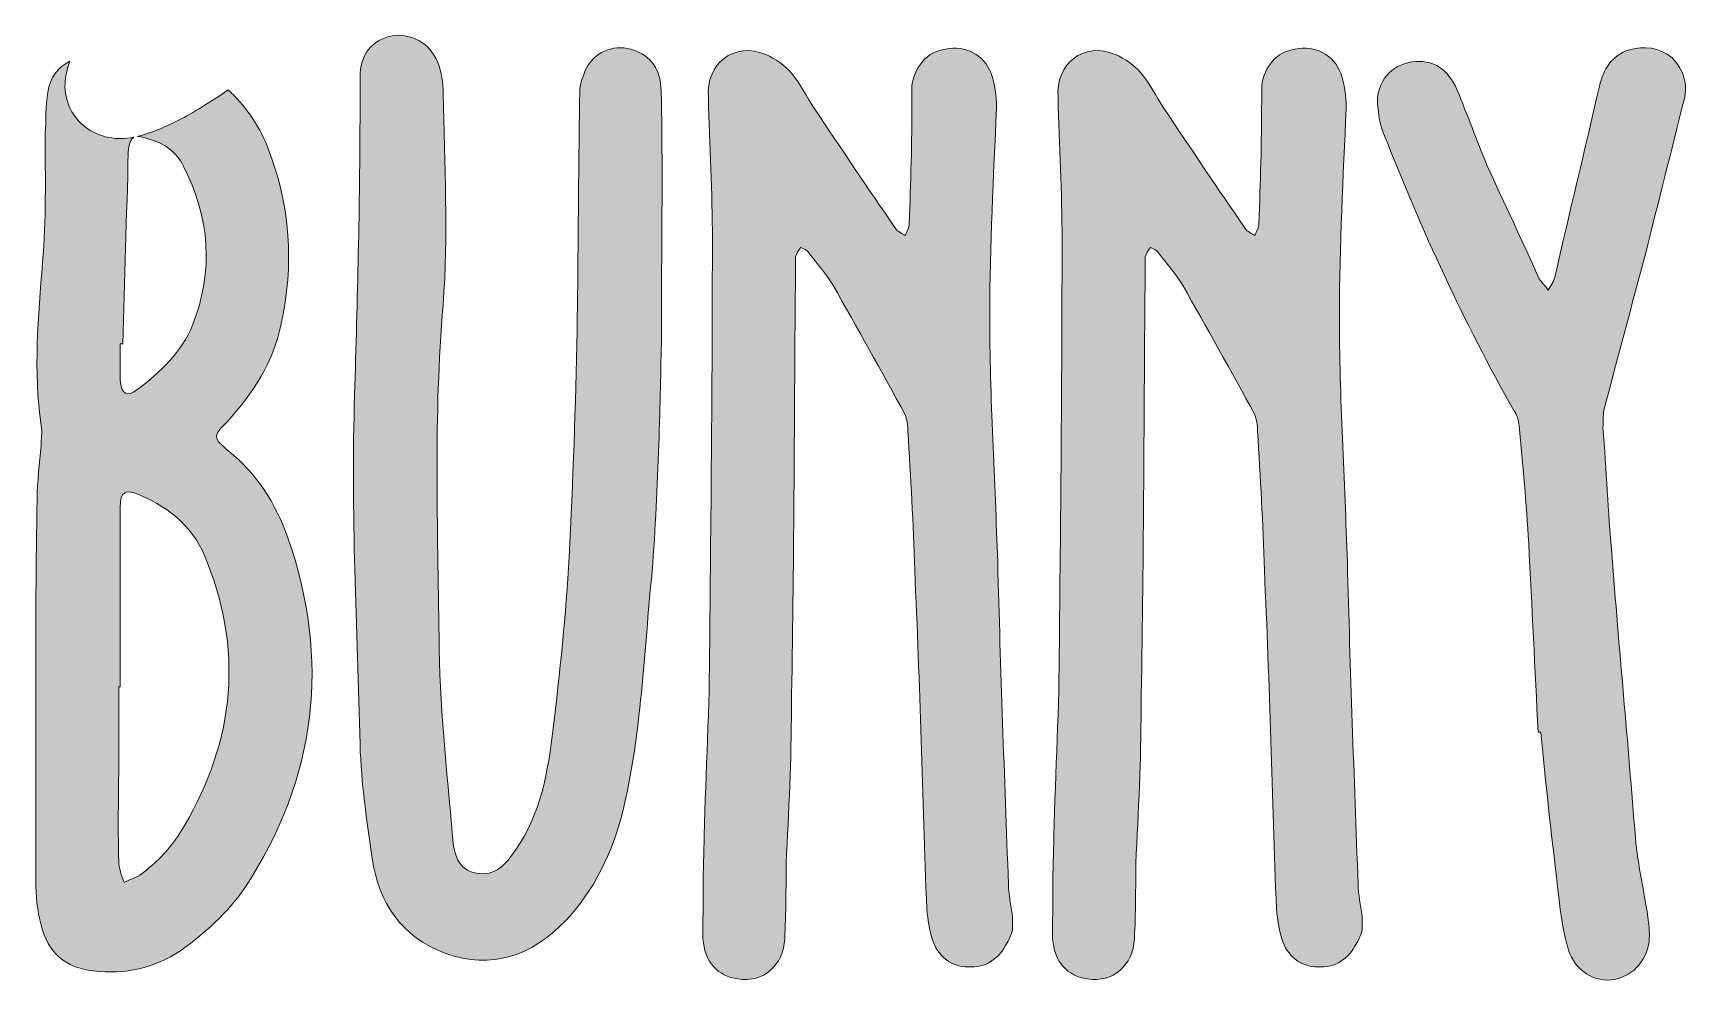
# Model space of a CAD drawing. Header units: inches. Extents: x 124 to 956, y -1052 to -28.
# Drawn here: x 124 to 944, y -808 to -337 of the extents above; entities that cross this region are included whole.
import ezdxf

# ---------------------------------------------------------------- set-up
doc = ezdxf.new("R2010")
doc.units = ezdxf.units.IN
doc.header["$MEASUREMENT"] = 0
doc.layers.add('Layer 1', color=7, linetype='Continuous')

# ---------------------------------------------------------------- blocks, each defined once
blk = doc.blocks.new('block 4')
at = {"layer": 'Layer 1', "true_color": 0x08ccdc}
h = blk.add_hatch(color=132, dxfattribs=at)
h.dxf.hatch_style = 2
edge = h.paths.add_edge_path()
edge.add_spline(control_points=[(434.64, -360.64), (432.65, -351.35), (426.01, -346.04), (416.72, -344.71), (407.42, -344.05), (399.46, -349.36), (396.8, -357.99), (395.47, -361.31), (394.81, -363.96), (394.81, -367.28), (394.14, -406.45), (394.14, -445.62), (393.48, -484.78), (392.82, -521.96), (391.49, -559.79), (389.5, -596.97), (388.17, -625.51), (384.85, -654.06), (381.53, -683.27), (378.88, -703.85), (375.56, -724.42), (362.94, -742.35), (358.3, -748.99), (352.99, -755.63), (343.69, -753.63), (334.4, -752.31), (332.41, -743.68), (331.75, -735.71), (329.09, -702.52), (325.11, -669.33), (325.11, -636.8), (324.44, -581.7), (322.45, -527.27), (327.1, -472.17), (329.75, -437.65), (327.76, -402.47), (327.1, -367.28), (327.1, -361.97), (326.43, -356.66), (324.44, -352.01), (320.46, -342.06), (311.17, -337.41), (301.87, -338.74), (291.91, -340.73), (285.94, -348.03), (285.94, -359.32), (285.94, -364.63), (285.94, -370.6), (285.94, -375.91), (285.94, -423.04), (284.61, -469.51), (283.28, -516.65), (281.29, -574.4), (284.61, -632.15), (285.94, -689.91), (286.6, -709.16), (289.26, -727.74), (291.91, -746.33), (295.23, -768.24), (306.52, -785.5), (328.43, -793.46), (351, -801.43), (370.91, -794.79), (387.51, -777.53), (402.11, -762.26), (410.74, -743.68), (416.05, -723.76), (425.35, -684.59), (426.67, -644.1), (430.66, -604.27), (433.97, -561.79), (434.64, -517.97), (435.3, -488.76), (435.3, -441.63), (435.97, -408.44), (435.3, -375.25), (435.3, -370.6), (435.3, -365.29), (434.64, -360.64)], knot_values=[0, 0, 0, 0, 1, 1, 1, 2, 2, 2, 3, 3, 3, 4, 4, 4, 5, 5, 5, 6, 6, 6, 7, 7, 7, 8, 8, 8, 9, 9, 9, 10, 10, 10, 11, 11, 11, 12, 12, 12, 13, 13, 13, 14, 14, 14, 15, 15, 15, 16, 16, 16, 17, 17, 17, 18, 18, 18, 19, 19, 19, 20, 20, 20, 21, 21, 21, 22, 22, 22, 23, 23, 23, 24, 24, 24, 25, 25, 25, 26, 26, 26, 26], degree=3, periodic=1)
h = blk.add_hatch(color=132, dxfattribs=at)
h.dxf.hatch_style = 2
edge = h.paths.add_edge_path()
edge.add_spline(control_points=[(601.91, -599.62), (600.59, -559.13), (597.93, -517.97), (597.93, -476.81), (597.93, -442.96), (599.92, -408.44), (601.25, -374.58), (601.25, -368.61), (600.59, -362.64), (598.6, -357.32), (595.28, -348.03), (585.98, -343.38), (576.03, -345.38), (566.73, -346.7), (560.76, -354.01), (559.43, -363.3), (559.43, -365.95), (559.43, -368.61), (559.43, -371.27), (559.43, -391.18), (558.77, -411.76), (558.1, -431.67), (558.1, -433.67), (556.77, -435.66), (556.11, -437.65), (554.78, -436.99), (552.13, -435.66), (551.46, -434.33), (537.52, -414.41), (524.25, -394.5), (510.97, -374.58), (506.98, -368.61), (504.33, -362.64), (499.68, -357.32), (496.36, -353.34), (491.72, -350.02), (487.07, -348.03), (471.14, -341.39), (457.2, -352.68), (458.53, -369.27), (459.19, -393.17), (460.52, -416.41), (460.52, -439.64), (460.52, -506.69), (459.85, -573.07), (459.19, -639.45), (459.19, -671.32), (457.2, -703.18), (456.53, -735.05), (455.87, -752.31), (455.87, -768.9), (455.87, -786.16), (456.53, -797.45), (463.17, -804.75), (473.13, -806.08), (485.74, -808.07), (495.7, -799.44), (496.36, -786.16), (497.03, -773.55), (497.03, -760.94), (497.03, -748.99), (498.36, -723.1), (499.68, -697.21), (499.68, -671.98), (501.01, -602.28), (501.01, -531.91), (501.68, -462.21), (501.68, -457.56), (501.68, -452.92), (501.68, -448.27), (502.34, -446.94), (503, -444.95), (504.33, -443.62), (505.66, -444.29), (507.65, -444.95), (508.31, -446.28), (512.3, -451.59), (516.94, -456.9), (520.26, -462.21), (532.21, -483.45), (544.16, -504.7), (556.11, -526.6), (556.77, -528.59), (557.44, -531.91), (557.44, -534.57), (558.77, -557.8), (560.09, -580.37), (560.76, -603.61), (563.41, -660.03), (564.74, -715.79), (566.73, -771.56), (567.39, -776.87), (568.06, -781.51), (569.39, -786.16), (572.04, -794.79), (578.68, -800.1), (587.31, -800.1), (595.94, -800.77), (602.58, -796.12), (606.56, -788.15), (607.89, -786.16), (608.55, -784.17), (609.22, -782.18), (609.22, -779.52), (609.22, -777.53), (609.22, -774.88), (608.55, -769.57), (607.22, -764.26), (607.22, -758.94), (605.23, -705.84), (603.24, -652.73), (601.91, -599.62)], knot_values=[0, 0, 0, 0, 1, 1, 1, 2, 2, 2, 3, 3, 3, 4, 4, 4, 5, 5, 5, 6, 6, 6, 7, 7, 7, 8, 8, 8, 9, 9, 9, 10, 10, 10, 11, 11, 11, 12, 12, 12, 13, 13, 13, 14, 14, 14, 15, 15, 15, 16, 16, 16, 17, 17, 17, 18, 18, 18, 19, 19, 19, 20, 20, 20, 21, 21, 21, 22, 22, 22, 23, 23, 23, 24, 24, 24, 25, 25, 25, 26, 26, 26, 27, 27, 27, 28, 28, 28, 29, 29, 29, 30, 30, 30, 31, 31, 31, 32, 32, 32, 33, 33, 33, 34, 34, 34, 35, 35, 35, 36, 36, 36, 37, 37, 37, 37], degree=3, periodic=1)
h = blk.add_hatch(color=132, dxfattribs=at)
h.dxf.hatch_style = 2
edge = h.paths.add_edge_path()
edge.add_spline(control_points=[(775.16, -599.62), (773.84, -559.13), (771.18, -517.97), (771.18, -476.81), (771.18, -442.96), (773.17, -408.44), (774.5, -374.58), (774.5, -368.61), (773.84, -362.64), (771.84, -357.32), (768.53, -348.03), (759.23, -343.38), (749.28, -345.38), (739.98, -346.7), (734.01, -354.01), (732.68, -363.3), (732.68, -365.95), (732.68, -368.61), (732.68, -371.27), (732.68, -391.18), (732.02, -411.76), (731.35, -431.67), (731.35, -433.67), (730.02, -435.66), (729.36, -437.65), (728.03, -436.99), (725.38, -435.66), (724.71, -434.33), (710.77, -414.41), (697.49, -394.5), (684.22, -374.58), (680.23, -368.61), (677.58, -362.64), (672.93, -357.32), (669.61, -353.34), (664.97, -350.02), (660.32, -348.03), (644.39, -341.39), (630.45, -352.68), (631.78, -369.27), (632.44, -393.17), (633.77, -416.41), (633.77, -439.64), (633.77, -506.69), (633.1, -573.07), (632.44, -639.45), (632.44, -671.32), (630.45, -703.18), (629.78, -735.05), (629.12, -752.31), (629.12, -768.9), (629.12, -786.16), (629.78, -797.45), (636.42, -804.75), (646.38, -806.08), (658.99, -808.07), (668.95, -799.44), (669.61, -786.16), (670.28, -773.55), (670.28, -760.94), (670.28, -748.99), (671.61, -723.1), (672.93, -697.21), (672.93, -671.98), (674.26, -602.28), (674.26, -531.91), (674.93, -462.21), (674.93, -457.56), (674.93, -452.92), (674.93, -448.27), (675.59, -446.94), (676.25, -444.95), (677.58, -443.62), (678.91, -444.29), (680.9, -444.95), (681.56, -446.28), (685.55, -451.59), (690.19, -456.9), (693.51, -462.21), (705.46, -483.45), (717.41, -504.7), (729.36, -526.6), (730.02, -528.59), (730.69, -531.91), (730.69, -534.57), (732.02, -557.8), (733.34, -580.37), (734.01, -603.61), (736.66, -660.03), (737.99, -715.79), (739.98, -771.56), (740.64, -776.87), (741.31, -781.51), (742.64, -786.16), (745.29, -794.79), (751.93, -800.1), (760.56, -800.1), (769.19, -800.77), (775.83, -796.12), (779.81, -788.15), (781.14, -786.16), (781.8, -784.17), (782.47, -782.18), (782.47, -779.52), (782.47, -777.53), (782.47, -774.88), (781.8, -769.57), (780.47, -764.26), (780.47, -758.94), (778.48, -705.84), (776.49, -652.73), (775.16, -599.62)], knot_values=[0, 0, 0, 0, 1, 1, 1, 2, 2, 2, 3, 3, 3, 4, 4, 4, 5, 5, 5, 6, 6, 6, 7, 7, 7, 8, 8, 8, 9, 9, 9, 10, 10, 10, 11, 11, 11, 12, 12, 12, 13, 13, 13, 14, 14, 14, 15, 15, 15, 16, 16, 16, 17, 17, 17, 18, 18, 18, 19, 19, 19, 20, 20, 20, 21, 21, 21, 22, 22, 22, 23, 23, 23, 24, 24, 24, 25, 25, 25, 26, 26, 26, 27, 27, 27, 28, 28, 28, 29, 29, 29, 30, 30, 30, 31, 31, 31, 32, 32, 32, 33, 33, 33, 34, 34, 34, 35, 35, 35, 36, 36, 36, 37, 37, 37, 37], degree=3, periodic=1)
h = blk.add_hatch(color=132, dxfattribs=at)
h.dxf.hatch_style = 2
edge = h.paths.add_edge_path()
edge.add_spline(control_points=[(914.98, -345.68), (905.92, -348.53), (901.9, -355.56), (899.99, -363.74), (892.9, -395.07), (885.14, -426.45), (878.04, -457.78), (877.63, -460.48), (875.83, -462.65), (874.69, -464.76), (873.18, -462.9), (871.68, -461.04), (870.17, -459.18), (861.72, -439.96), (852.68, -421.46), (844.29, -402.91), (839.16, -390.72), (834.63, -377.8), (829.5, -365.61), (825.21, -355.34), (817.39, -350.07), (806.88, -351.71), (797.02, -353.29), (789.76, -361.29), (790.08, -371.93), (790.63, -377.88), (791.12, -383.17), (793.6, -388.27), (811.95, -435.24), (832.83, -480.64), (857.55, -524.35), (859.05, -526.21), (860.02, -529.45), (860.26, -532.1), (862.04, -551.26), (863.82, -570.43), (865, -590.32), (866.55, -621.51), (868.11, -652.7), (869.67, -683.89), (869.67, -683.89), (870.33, -683.83), (870.99, -683.77), (873.5, -710.87), (876.74, -738.57), (879.91, -765.61), (880.65, -773.54), (882.11, -782.07), (884.16, -789.88), (886.47, -800.34), (895.79, -807.47), (905.71, -806.55), (915.62, -805.64), (923.54, -797.57), (924.61, -787.47), (924.96, -784.1), (924.65, -780.8), (924.41, -778.15), (922.4, -763.67), (919.13, -749.98), (917.84, -736.09), (914.15, -689.1), (909.8, -642.17), (906.11, -595.18), (904.21, -574.69), (903.64, -554.07), (901.68, -532.92), (902.09, -530.22), (901.78, -526.91), (902.2, -524.21), (909.13, -498.23), (916.05, -472.26), (922.98, -446.28), (929.3, -421.03), (935.63, -395.77), (941.95, -370.52), (943.86, -362.34), (941.93, -355.85), (936.03, -349.73), (929.53, -344.34), (922.13, -343.69), (914.98, -345.68)], knot_values=[0, 0, 0, 0, 1, 1, 1, 2, 2, 2, 3, 3, 3, 4, 4, 4, 5, 5, 5, 6, 6, 6, 7, 7, 7, 8, 8, 8, 9, 9, 9, 10, 10, 10, 11, 11, 11, 12, 12, 12, 13, 13, 13, 14, 14, 14, 15, 15, 15, 16, 16, 16, 17, 17, 17, 18, 18, 18, 19, 19, 19, 20, 20, 20, 21, 21, 21, 22, 22, 22, 23, 23, 23, 24, 24, 24, 25, 25, 25, 26, 26, 26, 27, 27, 27, 27], degree=3, periodic=1)
h = blk.add_hatch(color=132, dxfattribs=at)
h.dxf.hatch_style = 2
edge = h.paths.add_edge_path()
edge.add_spline(control_points=[(220.89, -544.53), (212.92, -537.89), (212.92, -537.22), (220.22, -529.92), (232.83, -515.98), (242.79, -500.71), (246.77, -482.13), (253.41, -452.25), (251.42, -422.38), (240.14, -393.84), (235.37, -382.25), (228.83, -372.95), (220.56, -365.55), (211.69, -371.74), (203.44, -376.81), (195.9, -380.66), (192.6, -382.31), (189.64, -383.69), (187.08, -384.78), (184.42, -385.9), (181.25, -387.02), (177.63, -388.11), (176.99, -388.3), (176.36, -388.46), (175.72, -388.61), (177.08, -388.6), (178.82, -389.04), (181.06, -389.85), (189.02, -391.84), (195, -396.49), (198.32, -403.13), (211.59, -429.02), (213.58, -454.91), (202.96, -482.13), (197.65, -495.4), (187.03, -505.36), (175.74, -513.99), (170.44, -517.97), (167.78, -516.65), (167.12, -509.34), (167.12, -503.37), (167.12, -497.39), (167.12, -491.42), (167.78, -491.42), (167.78, -491.42), (168.44, -491.42), (169.11, -459.56), (170.44, -428.35), (171.1, -396.49), (171.46, -392.22), (172.2, -389.87), (173.94, -389.01), (171.71, -389.45), (169.51, -389.69), (167.35, -389.69), (166.45, -389.69), (165.54, -389.65), (164.65, -389.58), (160.28, -389.19), (156.18, -387.9), (152.47, -385.74), (152.42, -385.71), (152.37, -385.68), (152.32, -385.65), (147.77, -382.88), (144.43, -379.23), (142.37, -374.78), (140.49, -370.7), (139.62, -366.55), (139.78, -362.45), (139.91, -359.16), (140.7, -355.5), (142.12, -351.36), (136.25, -354.4), (132.22, -359.48), (131.27, -366.62), (129.94, -373.92), (130.61, -380.56), (129.94, -387.2), (129.94, -408.44), (130.61, -430.35), (128.61, -450.93), (126.62, -478.14), (123.97, -504.7), (127.95, -531.91), (128.61, -535.23), (127.95, -538.55), (127.95, -541.87), (127.29, -550.5), (125.96, -559.13), (125.96, -568.42), (125.29, -599.62), (125.29, -631.49), (125.29, -662.69), (125.29, -694.55), (125.29, -726.42), (125.29, -757.62), (125.29, -764.92), (125.96, -772.22), (127.95, -779.52), (131.27, -792.8), (139.9, -800.77), (153.84, -802.09), (169.77, -804.08), (183.71, -800.77), (196.99, -792.14), (208.94, -783.51), (220.22, -773.55), (228.85, -760.94), (264.7, -706.5), (271.34, -648.08), (250.09, -587.01), (244.12, -570.42), (234.83, -555.81), (220.89, -544.53)], knot_values=[0, 0, 0, 0, 1, 1, 1, 2, 2, 2, 3, 3, 3, 4, 4, 4, 5, 5, 5, 6, 6, 6, 7, 7, 7, 8, 8, 8, 9, 9, 9, 10, 10, 10, 11, 11, 11, 12, 12, 12, 13, 13, 13, 14, 14, 14, 15, 15, 15, 16, 16, 16, 17, 17, 17, 18, 18, 18, 19, 19, 19, 20, 20, 20, 21, 21, 21, 22, 22, 22, 23, 23, 23, 24, 24, 24, 25, 25, 25, 26, 26, 26, 27, 27, 27, 28, 28, 28, 29, 29, 29, 30, 30, 30, 31, 31, 31, 32, 32, 32, 33, 33, 33, 34, 34, 34, 35, 35, 35, 36, 36, 36, 37, 37, 37, 38, 38, 38, 38], degree=3, periodic=1)
edge = h.paths.add_edge_path()
edge.add_spline(control_points=[(196.32, -734.38), (191.68, -741.68), (185.7, -747.66), (179.06, -752.97), (176.41, -755.63), (172.43, -756.29), (169.11, -758.28), (167.78, -754.96), (166.45, -750.98), (166.45, -747.66), (165.79, -729.73), (166.45, -711.81), (166.45, -694.55), (166.45, -683.27), (166.45, -672.65), (166.45, -661.36), (166.45, -661.36), (167.12, -661.36), (167.12, -661.36), (167.12, -631.49), (167.12, -602.28), (167.12, -572.41), (167.12, -564.44), (169.77, -563.11), (177.07, -566.43), (192.34, -573.07), (204.29, -583.03), (210.27, -599.62), (228.85, -646.76), (222.88, -691.9), (196.32, -734.38)], knot_values=[0, 0, 0, 0, 1, 1, 1, 2, 2, 2, 3, 3, 3, 4, 4, 4, 5, 5, 5, 6, 6, 6, 7, 7, 7, 8, 8, 8, 9, 9, 9, 10, 10, 10, 10], degree=3, periodic=1)
at = {"layer": 'Layer 1', "lineweight": 0}
for points, knots in [([(434.64, -360.64), (432.65, -351.35), (426.01, -346.04), (416.72, -344.71), (407.42, -344.05), (399.46, -349.36), (396.8, -357.99), (395.47, -361.31), (394.81, -363.96), (394.81, -367.28), (394.14, -406.45), (394.14, -445.62), (393.48, -484.78), (392.82, -521.96), (391.49, -559.79), (389.5, -596.97), (388.17, -625.51), (384.85, -654.06), (381.53, -683.27), (378.88, -703.85), (375.56, -724.42), (362.94, -742.35), (358.3, -748.99), (352.99, -755.63), (343.69, -753.63), (334.4, -752.31), (332.41, -743.68), (331.75, -735.71), (329.09, -702.52), (325.11, -669.33), (325.11, -636.8), (324.44, -581.7), (322.45, -527.27), (327.1, -472.17), (329.75, -437.65), (327.76, -402.47), (327.1, -367.28), (327.1, -361.97), (326.43, -356.66), (324.44, -352.01), (320.46, -342.06), (311.17, -337.41), (301.87, -338.74), (291.91, -340.73), (285.94, -348.03), (285.94, -359.32), (285.94, -364.63), (285.94, -370.6), (285.94, -375.91), (285.94, -423.04), (284.61, -469.51), (283.28, -516.65), (281.29, -574.4), (284.61, -632.15), (285.94, -689.91), (286.6, -709.16), (289.26, -727.74), (291.91, -746.33), (295.23, -768.24), (306.52, -785.5), (328.43, -793.46), (351, -801.43), (370.91, -794.79), (387.51, -777.53), (402.11, -762.26), (410.74, -743.68), (416.05, -723.76), (425.35, -684.59), (426.67, -644.1), (430.66, -604.27), (433.97, -561.79), (434.64, -517.97), (435.3, -488.76), (435.3, -441.63), (435.97, -408.44), (435.3, -375.25), (435.3, -370.6), (435.3, -365.29), (434.64, -360.64)], [0, 0, 0, 0, 1, 1, 1, 2, 2, 2, 3, 3, 3, 4, 4, 4, 5, 5, 5, 6, 6, 6, 7, 7, 7, 8, 8, 8, 9, 9, 9, 10, 10, 10, 11, 11, 11, 12, 12, 12, 13, 13, 13, 14, 14, 14, 15, 15, 15, 16, 16, 16, 17, 17, 17, 18, 18, 18, 19, 19, 19, 20, 20, 20, 21, 21, 21, 22, 22, 22, 23, 23, 23, 24, 24, 24, 25, 25, 25, 26, 26, 26, 26]), ([(601.91, -599.62), (600.59, -559.13), (597.93, -517.97), (597.93, -476.81), (597.93, -442.96), (599.92, -408.44), (601.25, -374.58), (601.25, -368.61), (600.59, -362.64), (598.6, -357.32), (595.28, -348.03), (585.98, -343.38), (576.03, -345.38), (566.73, -346.7), (560.76, -354.01), (559.43, -363.3), (559.43, -365.95), (559.43, -368.61), (559.43, -371.27), (559.43, -391.18), (558.77, -411.76), (558.1, -431.67), (558.1, -433.67), (556.77, -435.66), (556.11, -437.65), (554.78, -436.99), (552.13, -435.66), (551.46, -434.33), (537.52, -414.41), (524.25, -394.5), (510.97, -374.58), (506.98, -368.61), (504.33, -362.64), (499.68, -357.32), (496.36, -353.34), (491.72, -350.02), (487.07, -348.03), (471.14, -341.39), (457.2, -352.68), (458.53, -369.27), (459.19, -393.17), (460.52, -416.41), (460.52, -439.64), (460.52, -506.69), (459.85, -573.07), (459.19, -639.45), (459.19, -671.32), (457.2, -703.18), (456.53, -735.05), (455.87, -752.31), (455.87, -768.9), (455.87, -786.16), (456.53, -797.45), (463.17, -804.75), (473.13, -806.08), (485.74, -808.07), (495.7, -799.44), (496.36, -786.16), (497.03, -773.55), (497.03, -760.94), (497.03, -748.99), (498.36, -723.1), (499.68, -697.21), (499.68, -671.98), (501.01, -602.28), (501.01, -531.91), (501.68, -462.21), (501.68, -457.56), (501.68, -452.92), (501.68, -448.27), (502.34, -446.94), (503, -444.95), (504.33, -443.62), (505.66, -444.29), (507.65, -444.95), (508.31, -446.28), (512.3, -451.59), (516.94, -456.9), (520.26, -462.21), (532.21, -483.45), (544.16, -504.7), (556.11, -526.6), (556.77, -528.59), (557.44, -531.91), (557.44, -534.57), (558.77, -557.8), (560.09, -580.37), (560.76, -603.61), (563.41, -660.03), (564.74, -715.79), (566.73, -771.56), (567.39, -776.87), (568.06, -781.51), (569.39, -786.16), (572.04, -794.79), (578.68, -800.1), (587.31, -800.1), (595.94, -800.77), (602.58, -796.12), (606.56, -788.15), (607.89, -786.16), (608.55, -784.17), (609.22, -782.18), (609.22, -779.52), (609.22, -777.53), (609.22, -774.88), (608.55, -769.57), (607.22, -764.26), (607.22, -758.94), (605.23, -705.84), (603.24, -652.73), (601.91, -599.62)], [0, 0, 0, 0, 1, 1, 1, 2, 2, 2, 3, 3, 3, 4, 4, 4, 5, 5, 5, 6, 6, 6, 7, 7, 7, 8, 8, 8, 9, 9, 9, 10, 10, 10, 11, 11, 11, 12, 12, 12, 13, 13, 13, 14, 14, 14, 15, 15, 15, 16, 16, 16, 17, 17, 17, 18, 18, 18, 19, 19, 19, 20, 20, 20, 21, 21, 21, 22, 22, 22, 23, 23, 23, 24, 24, 24, 25, 25, 25, 26, 26, 26, 27, 27, 27, 28, 28, 28, 29, 29, 29, 30, 30, 30, 31, 31, 31, 32, 32, 32, 33, 33, 33, 34, 34, 34, 35, 35, 35, 36, 36, 36, 37, 37, 37, 37]), ([(775.16, -599.62), (773.84, -559.13), (771.18, -517.97), (771.18, -476.81), (771.18, -442.96), (773.17, -408.44), (774.5, -374.58), (774.5, -368.61), (773.84, -362.64), (771.84, -357.32), (768.53, -348.03), (759.23, -343.38), (749.28, -345.38), (739.98, -346.7), (734.01, -354.01), (732.68, -363.3), (732.68, -365.95), (732.68, -368.61), (732.68, -371.27), (732.68, -391.18), (732.02, -411.76), (731.35, -431.67), (731.35, -433.67), (730.02, -435.66), (729.36, -437.65), (728.03, -436.99), (725.38, -435.66), (724.71, -434.33), (710.77, -414.41), (697.49, -394.5), (684.22, -374.58), (680.23, -368.61), (677.58, -362.64), (672.93, -357.32), (669.61, -353.34), (664.97, -350.02), (660.32, -348.03), (644.39, -341.39), (630.45, -352.68), (631.78, -369.27), (632.44, -393.17), (633.77, -416.41), (633.77, -439.64), (633.77, -506.69), (633.1, -573.07), (632.44, -639.45), (632.44, -671.32), (630.45, -703.18), (629.78, -735.05), (629.12, -752.31), (629.12, -768.9), (629.12, -786.16), (629.78, -797.45), (636.42, -804.75), (646.38, -806.08), (658.99, -808.07), (668.95, -799.44), (669.61, -786.16), (670.28, -773.55), (670.28, -760.94), (670.28, -748.99), (671.61, -723.1), (672.93, -697.21), (672.93, -671.98), (674.26, -602.28), (674.26, -531.91), (674.93, -462.21), (674.93, -457.56), (674.93, -452.92), (674.93, -448.27), (675.59, -446.94), (676.25, -444.95), (677.58, -443.62), (678.91, -444.29), (680.9, -444.95), (681.56, -446.28), (685.55, -451.59), (690.19, -456.9), (693.51, -462.21), (705.46, -483.45), (717.41, -504.7), (729.36, -526.6), (730.02, -528.59), (730.69, -531.91), (730.69, -534.57), (732.02, -557.8), (733.34, -580.37), (734.01, -603.61), (736.66, -660.03), (737.99, -715.79), (739.98, -771.56), (740.64, -776.87), (741.31, -781.51), (742.64, -786.16), (745.29, -794.79), (751.93, -800.1), (760.56, -800.1), (769.19, -800.77), (775.83, -796.12), (779.81, -788.15), (781.14, -786.16), (781.8, -784.17), (782.47, -782.18), (782.47, -779.52), (782.47, -777.53), (782.47, -774.88), (781.8, -769.57), (780.47, -764.26), (780.47, -758.94), (778.48, -705.84), (776.49, -652.73), (775.16, -599.62)], [0, 0, 0, 0, 1, 1, 1, 2, 2, 2, 3, 3, 3, 4, 4, 4, 5, 5, 5, 6, 6, 6, 7, 7, 7, 8, 8, 8, 9, 9, 9, 10, 10, 10, 11, 11, 11, 12, 12, 12, 13, 13, 13, 14, 14, 14, 15, 15, 15, 16, 16, 16, 17, 17, 17, 18, 18, 18, 19, 19, 19, 20, 20, 20, 21, 21, 21, 22, 22, 22, 23, 23, 23, 24, 24, 24, 25, 25, 25, 26, 26, 26, 27, 27, 27, 28, 28, 28, 29, 29, 29, 30, 30, 30, 31, 31, 31, 32, 32, 32, 33, 33, 33, 34, 34, 34, 35, 35, 35, 36, 36, 36, 37, 37, 37, 37]), ([(914.98, -345.68), (905.92, -348.53), (901.9, -355.56), (899.99, -363.74), (892.9, -395.07), (885.14, -426.45), (878.04, -457.78), (877.63, -460.48), (875.83, -462.65), (874.69, -464.76), (873.18, -462.9), (871.68, -461.04), (870.17, -459.18), (861.72, -439.96), (852.68, -421.46), (844.29, -402.91), (839.16, -390.72), (834.63, -377.8), (829.5, -365.61), (825.21, -355.34), (817.39, -350.07), (806.88, -351.71), (797.02, -353.29), (789.76, -361.29), (790.08, -371.93), (790.63, -377.88), (791.12, -383.17), (793.6, -388.27), (811.95, -435.24), (832.83, -480.64), (857.55, -524.35), (859.05, -526.21), (860.02, -529.45), (860.26, -532.1), (862.04, -551.26), (863.82, -570.43), (865, -590.32), (866.55, -621.51), (868.11, -652.7), (869.67, -683.89), (869.67, -683.89), (870.33, -683.83), (870.99, -683.77), (873.5, -710.87), (876.74, -738.57), (879.91, -765.61), (880.65, -773.54), (882.11, -782.07), (884.16, -789.88), (886.47, -800.34), (895.79, -807.47), (905.71, -806.55), (915.62, -805.64), (923.54, -797.57), (924.61, -787.47), (924.96, -784.1), (924.65, -780.8), (924.41, -778.15), (922.4, -763.67), (919.13, -749.98), (917.84, -736.09), (914.15, -689.1), (909.8, -642.17), (906.11, -595.18), (904.21, -574.69), (903.64, -554.07), (901.68, -532.92), (902.09, -530.22), (901.78, -526.91), (902.2, -524.21), (909.13, -498.23), (916.05, -472.26), (922.98, -446.28), (929.3, -421.03), (935.63, -395.77), (941.95, -370.52), (943.86, -362.34), (941.93, -355.85), (936.03, -349.73), (929.53, -344.34), (922.13, -343.69), (914.98, -345.68)], [0, 0, 0, 0, 1, 1, 1, 2, 2, 2, 3, 3, 3, 4, 4, 4, 5, 5, 5, 6, 6, 6, 7, 7, 7, 8, 8, 8, 9, 9, 9, 10, 10, 10, 11, 11, 11, 12, 12, 12, 13, 13, 13, 14, 14, 14, 15, 15, 15, 16, 16, 16, 17, 17, 17, 18, 18, 18, 19, 19, 19, 20, 20, 20, 21, 21, 21, 22, 22, 22, 23, 23, 23, 24, 24, 24, 25, 25, 25, 26, 26, 26, 27, 27, 27, 27]), ([(220.89, -544.53), (212.92, -537.89), (212.92, -537.22), (220.22, -529.92), (232.83, -515.98), (242.79, -500.71), (246.77, -482.13), (253.41, -452.25), (251.42, -422.38), (240.14, -393.84), (235.37, -382.25), (228.83, -372.95), (220.56, -365.55), (211.69, -371.74), (203.44, -376.81), (195.9, -380.66), (192.6, -382.31), (189.64, -383.69), (187.08, -384.78), (184.42, -385.9), (181.25, -387.02), (177.63, -388.11), (176.99, -388.3), (176.36, -388.46), (175.72, -388.61), (177.08, -388.6), (178.82, -389.04), (181.06, -389.85), (189.02, -391.84), (195, -396.49), (198.32, -403.13), (211.59, -429.02), (213.58, -454.91), (202.96, -482.13), (197.65, -495.4), (187.03, -505.36), (175.74, -513.99), (170.44, -517.97), (167.78, -516.65), (167.12, -509.34), (167.12, -503.37), (167.12, -497.39), (167.12, -491.42), (167.78, -491.42), (167.78, -491.42), (168.44, -491.42), (169.11, -459.56), (170.44, -428.35), (171.1, -396.49), (171.46, -392.22), (172.2, -389.87), (173.94, -389.01), (171.71, -389.45), (169.51, -389.69), (167.35, -389.69), (166.45, -389.69), (165.54, -389.65), (164.65, -389.58), (160.28, -389.19), (156.18, -387.9), (152.47, -385.74), (152.42, -385.71), (152.37, -385.68), (152.32, -385.65), (147.77, -382.88), (144.43, -379.23), (142.37, -374.78), (140.49, -370.7), (139.62, -366.55), (139.78, -362.45), (139.91, -359.16), (140.7, -355.5), (142.12, -351.36), (136.25, -354.4), (132.22, -359.48), (131.27, -366.62), (129.94, -373.92), (130.61, -380.56), (129.94, -387.2), (129.94, -408.44), (130.61, -430.35), (128.61, -450.93), (126.62, -478.14), (123.97, -504.7), (127.95, -531.91), (128.61, -535.23), (127.95, -538.55), (127.95, -541.87), (127.29, -550.5), (125.96, -559.13), (125.96, -568.42), (125.29, -599.62), (125.29, -631.49), (125.29, -662.69), (125.29, -694.55), (125.29, -726.42), (125.29, -757.62), (125.29, -764.92), (125.96, -772.22), (127.95, -779.52), (131.27, -792.8), (139.9, -800.77), (153.84, -802.09), (169.77, -804.08), (183.71, -800.77), (196.99, -792.14), (208.94, -783.51), (220.22, -773.55), (228.85, -760.94), (264.7, -706.5), (271.34, -648.08), (250.09, -587.01), (244.12, -570.42), (234.83, -555.81), (220.89, -544.53)], [0, 0, 0, 0, 1, 1, 1, 2, 2, 2, 3, 3, 3, 4, 4, 4, 5, 5, 5, 6, 6, 6, 7, 7, 7, 8, 8, 8, 9, 9, 9, 10, 10, 10, 11, 11, 11, 12, 12, 12, 13, 13, 13, 14, 14, 14, 15, 15, 15, 16, 16, 16, 17, 17, 17, 18, 18, 18, 19, 19, 19, 20, 20, 20, 21, 21, 21, 22, 22, 22, 23, 23, 23, 24, 24, 24, 25, 25, 25, 26, 26, 26, 27, 27, 27, 28, 28, 28, 29, 29, 29, 30, 30, 30, 31, 31, 31, 32, 32, 32, 33, 33, 33, 34, 34, 34, 35, 35, 35, 36, 36, 36, 37, 37, 37, 38, 38, 38, 38]), ([(196.32, -734.38), (191.68, -741.68), (185.7, -747.66), (179.06, -752.97), (176.41, -755.63), (172.43, -756.29), (169.11, -758.28), (167.78, -754.96), (166.45, -750.98), (166.45, -747.66), (165.79, -729.73), (166.45, -711.81), (166.45, -694.55), (166.45, -683.27), (166.45, -672.65), (166.45, -661.36), (166.45, -661.36), (167.12, -661.36), (167.12, -661.36), (167.12, -631.49), (167.12, -602.28), (167.12, -572.41), (167.12, -564.44), (169.77, -563.11), (177.07, -566.43), (192.34, -573.07), (204.29, -583.03), (210.27, -599.62), (228.85, -646.76), (222.88, -691.9), (196.32, -734.38)], [0, 0, 0, 0, 1, 1, 1, 2, 2, 2, 3, 3, 3, 4, 4, 4, 5, 5, 5, 6, 6, 6, 7, 7, 7, 8, 8, 8, 9, 9, 9, 10, 10, 10, 10])]:
    blk.add_open_spline(points, degree=3, knots=knots, dxfattribs=at)
blk = doc.blocks.new('block 2')
at = {"layer": 'Layer 1'}
blk.add_blockref('block 4', (0, 0), dxfattribs=at)

msp = doc.modelspace()

# ---------------------------------------------------------------- block references
at = {"layer": 'Layer 1'}
msp.add_blockref('block 2', (0, 0), dxfattribs=at)

doc.saveas('drawing.dxf')
